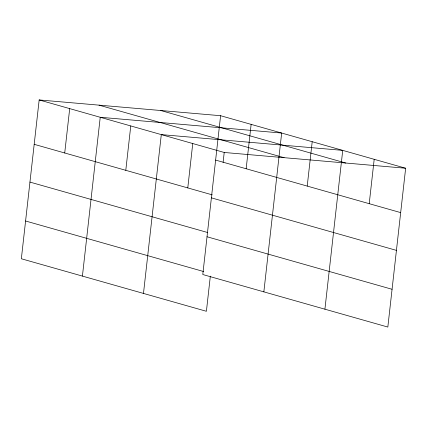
<?xml version="1.0" encoding="UTF-8"?>
<svg xmlns="http://www.w3.org/2000/svg" width="427" height="427" viewBox="0 0 427 427"><rect width="100%" height="100%" fill="white"/><g stroke="black" fill="none" stroke-linecap="round" stroke-linejoin="round"><path stroke-width="0.64" d="M220.599 115.712L202.788 274.529L387.833 327.055L405.65 168.238L220.599 115.712L39.167 99.945L21.35 258.762L206.401 311.288L210.34 276.173M64.723 152.989L69.697 108.613M82.416 276.098L100.233 117.281L281.665 133.043L263.854 291.86M125.789 170.32L130.763 125.944M143.483 293.429L161.299 134.612L342.732 150.379L324.92 309.196M187.779 187.917L192.753 143.541M223.102 162.404L224.212 152.471L39.167 99.945M246.155 168.75L251.135 124.38M307.221 186.087L312.201 141.711M369.216 203.679L374.191 159.308M224.212 152.471L405.65 168.238M160.728 110.508L345.774 163.034M99.037 105.149L284.088 157.675M215.624 160.088L400.67 212.609M34.187 144.321L212.315 194.883M211.386 197.85L396.437 250.377M29.949 182.089L207.453 232.469M207.02 236.761L392.071 289.287M25.588 220.999L203.716 271.556"/></g></svg>
